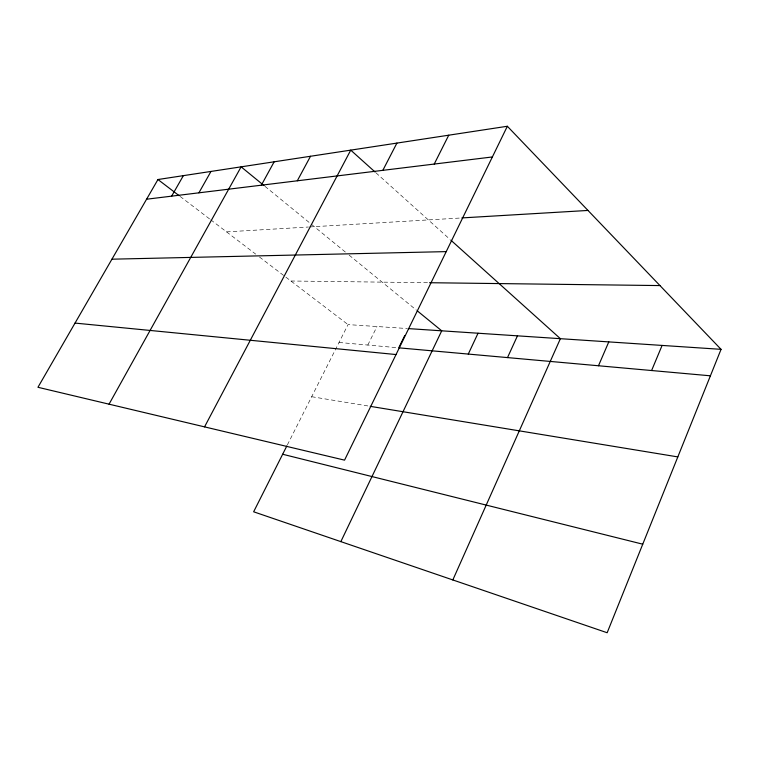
<?xml version="1.0" encoding="UTF-8"?>
<svg xmlns="http://www.w3.org/2000/svg" width="759" height="759" viewBox="0 0 759 759"><rect width="100%" height="100%" fill="white"/><g stroke="black" fill="none" stroke-linecap="round" stroke-linejoin="round"><path stroke-width="0.57" stroke-dasharray="3.79 2.85" d="M367.802 345.051L376.995 326.531M287.357 444.935L348.039 324.605L406.976 328.514M226.552 231.875L308.439 227.017M309.615 226.95L460.741 217.994M290.915 281.001L428.389 282.709M339.036 342.47L397.602 347.726M311.674 396.71L369.045 406.141M180.13 196.448L209.807 219.095M210.736 219.806L255.717 254.132M259.474 257.007L348.039 324.605M264.948 186.325L310.659 223.687M311.569 224.436L345.459 252.13M349.121 255.128L416.283 310.033M375.952 172.805L450.03 239.427"/><path stroke-width="1.14" d="M507.344 126.26L344.548 460.144L37.95 387.28L157.957 179.522L507.344 126.26L721.05 349.339L607.162 632.74L253.639 511.794L286.836 445.969M651.601 370.534L662.095 345.43M598.471 365.762L608.794 341.892M452.829 579.942L560.389 338.685L450.893 240.205M507.505 357.593L517.458 335.839M468.275 354.073L478.037 333.229M340.848 541.632L441.719 330.82L417.194 310.773M404.68 335.677L398.75 347.831L710.415 375.809M434.224 164.067L448.74 135.197M382.84 170.339L396.91 143.09M204.55 426.871L350.743 150.13L375.088 172.027M297.31 180.794L310.516 156.269M261.343 185.196L274.151 161.809M109.049 404.177L241.115 166.847L264.028 185.576M198.905 192.824L210.974 171.439M171.638 196.154L183.355 175.652M146.582 199.219L492.382 156.952M461.899 217.918L587.997 210.442M111.943 259.189L446.226 251.618M429.566 282.718L659.969 285.574M408.133 328.59L721.05 349.339M75.027 323.087L396.037 354.548M370.212 406.331L677.825 456.909M282.652 454.252L642.75 544.184M157.957 179.522L179.209 195.737"/></g></svg>
